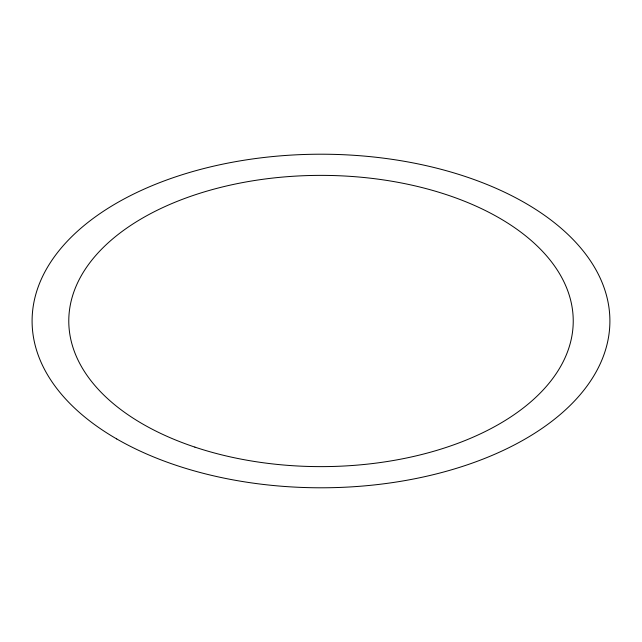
<?xml version="1.0" encoding="UTF-8"?>
<svg xmlns="http://www.w3.org/2000/svg" width="642" height="642" viewBox="0 0 642 642"><rect width="100%" height="100%" fill="white"/><g stroke="black" fill="none" stroke-linecap="round" stroke-linejoin="round"><path stroke-width="0.96" d="M116.716 438.943A288.9 166.792 0 0 0 600.053 364.166A288.9 166.792 0 0 0 246.231 159.89A288.9 166.792 0 0 0 116.716 438.943M194.879 447.113A252.234 145.63 0 0 0 573.234 321A252.234 145.63 0 0 0 194.879 194.887A252.234 145.63 0 0 0 194.879 447.113"/></g></svg>
